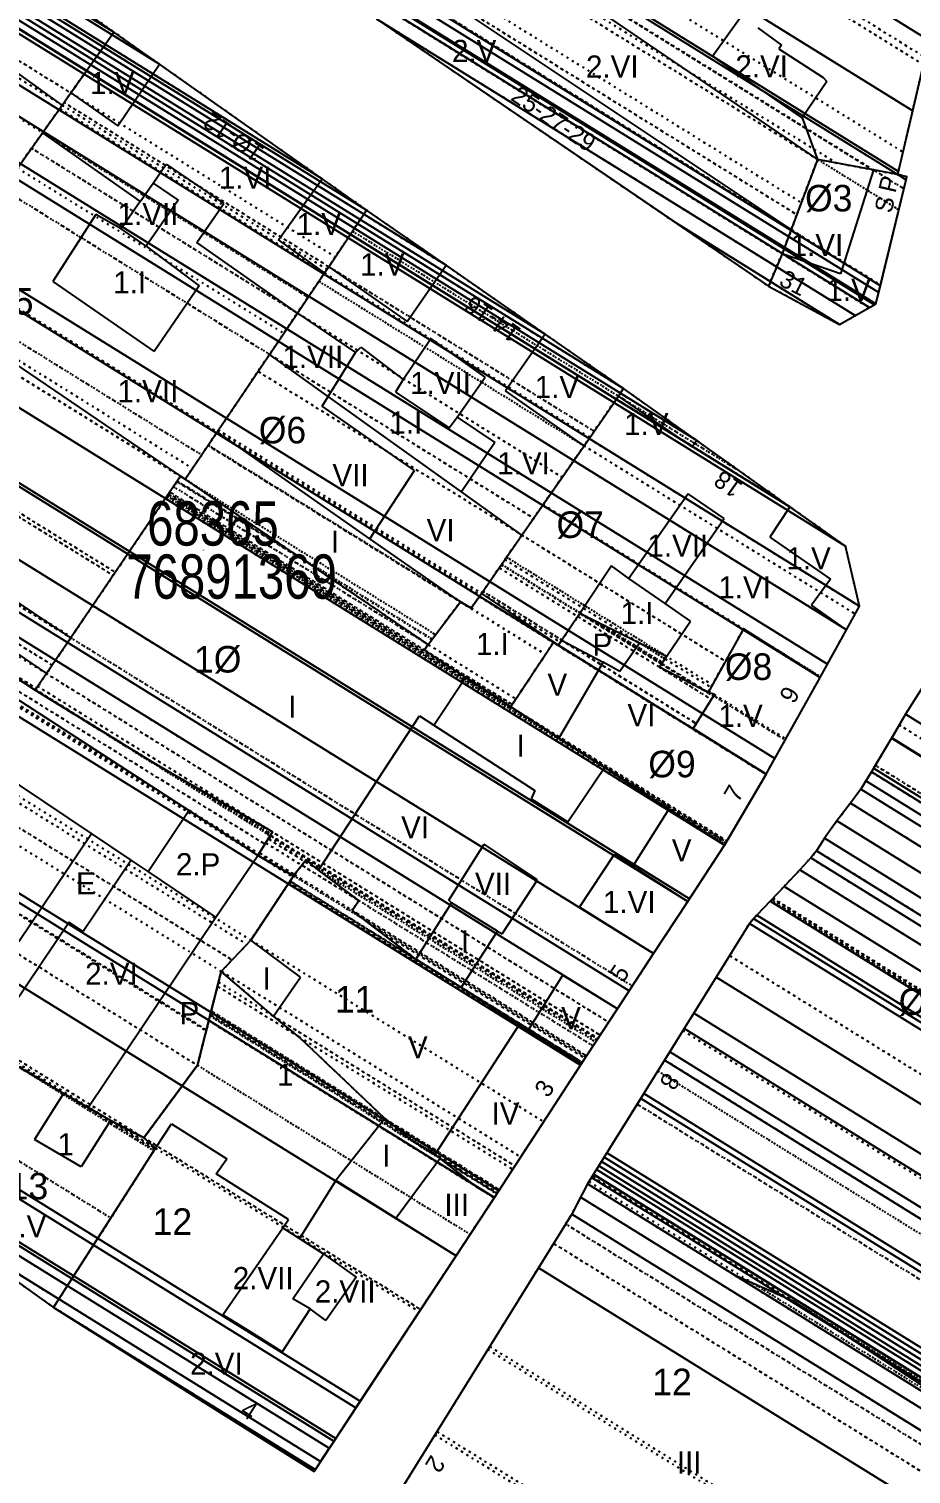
# Model space of a CAD drawing. Extents: x 676646 to 677304, y 613389 to 613969.
# Drawn here: x 676887.3 to 676937.1, y 613645.3 to 613726.9 of the extents above; entities that cross this region are included whole.
import ezdxf
from ezdxf.enums import TextEntityAlignment as Align

# ---------------------------------------------------------------- set-up
doc = ezdxf.new("R2010")
doc.units = 0
doc.header["$MEASUREMENT"] = 0
doc.linetypes.add('DOT', pattern=[0.25, 0, -0.25])
doc.linetypes.add('HIDDEN', pattern=[0.375, 0.25, -0.125])
doc.layers.get('0').update_dxf_attribs({"linetype": 'CONTINUOUS'})
for name, color, linetype in [('10', 7, 'CONTINUOUS'), ('11', 7, 'CONTINUOUS'), ('12', 7, 'CONTINUOUS'), ('13', 7, 'CONTINUOUS'), ('22', 7, 'CONTINUOUS'), ('25', 7, 'CONTINUOUS'), ('26', 7, 'CONTINUOUS'), ('27', 7, 'CONTINUOUS'), ('33', 7, 'CONTINUOUS'), ('62', 7, 'CONTINUOUS'), ('CONSTRUCTION_CLASS', 7, 'CONTINUOUS')]:
    doc.layers.add(name, color=color, linetype=linetype)
doc.styles.get("Standard").update_dxf_attribs({"font": 'txt', "height": 0.2})

msp = doc.modelspace()

# ---------------------------------------------------------------- linework, layer by layer
at = {"layer": '10', "color": 215, "linetype": 'CONTINUOUS'}
for p, q in [((676936.35, 613718.71), (676939.34, 613731.44)), ((676892.08, 613726.76), (676886.49, 613730.69)), ((676894.652, 613724.947), (676892.08, 613726.76)), ((676906.932, 613727.495), (676929.05, 613712.41)), ((676903.834, 613718.473), (676894.652, 613724.947)), ((676935.12, 613711.4), (676936.87, 613718.58)), ((676936.87, 613718.58), (676936.35, 613718.71)), ((676906.35, 613716.7), (676903.834, 613718.473)), ((676910.836, 613713.584), (676906.35, 613716.7)), ((676916.433, 613709.696), (676910.836, 613713.584)), ((676929.05, 613712.41), (676933.07, 613710.24)), ((676933.07, 613710.24), (676935.12, 613711.4)), ((676920.86, 613706.62), (676916.433, 613709.696)), ((676925.001, 613703.683), (676920.86, 613706.62)), ((676930.266, 613699.95), (676925.001, 613703.683)), ((676933.41, 613697.72), (676930.266, 613699.95)), ((676934.19, 613694.33), (676933.41, 613697.72)), ((676933.453, 613692.996), (676934.19, 613694.33)), ((676931.97, 613690.31), (676933.453, 613692.996)), ((676928.92, 613684.85), (676931.97, 613690.31)), ((676937.642, 613689.578), (676936.79, 613688.232)), ((676936.79, 613688.232), (676936.004, 613686.883)), ((676936.004, 613686.883), (676934.862, 613684.971)), ((676928.92, 613684.85), (676926.57, 613680.83)), ((676934.862, 613684.971), (676934.265, 613684.003)), ((676934.265, 613684.003), (676933.683, 613683.212)), ((676933.683, 613683.212), (676932.917, 613682.213)), ((676932.917, 613682.213), (676932.223, 613681.223)), ((676932.223, 613681.223), (676931.765, 613680.51)), ((676924.494, 613677.661), (676926.57, 613680.83)), ((676931.765, 613680.51), (676931.439, 613680.118)), ((676930.825, 613679.445), (676929.934, 613678.506)), ((676931.439, 613680.118), (676930.825, 613679.445)), ((676929.934, 613678.506), (676929.153, 613677.67)), ((676922.562, 613674.713), (676924.494, 613677.661)), ((676929.153, 613677.67), (676928.399, 613676.885)), ((676927.974, 613676.415), (676926.102, 613673.376)), ((676928.399, 613676.885), (676927.974, 613676.415)), ((676920.521, 613671.597), (676922.562, 613674.713)), ((676926.102, 613673.376), (676923.183, 613668.701)), ((676918.44, 613668.42), (676920.521, 613671.597)), ((676913.57, 613660.93), (676918.44, 613668.42)), ((676923.183, 613668.701), (676918.83, 613661.7)), ((676918.83, 613661.7), (676917.94, 613660)), ((676911.407, 613657.648), (676913.57, 613660.93)), ((676881.47, 613659.84), (676888.67, 613654.73)), ((676917.94, 613660), (676908.19, 613644.27)), ((676903.38, 613645.47), (676911.407, 613657.648)), ((676888.67, 613654.73), (676897.277, 613649.312)), ((676897.277, 613649.312), (676903.38, 613645.47))]:
    msp.add_line(p, q, dxfattribs=at)
at = {"layer": '11', "color": 215, "linetype": 'CONTINUOUS'}
for p, q in [((676889.643, 613723.321), (676892.08, 613726.76)), ((676888.049, 613721.076), (676889.154, 613722.631)), ((676889.154, 613722.631), (676889.643, 613723.321)), ((676886.626, 613719.074), (676888.049, 613721.076)), ((676931.827, 613719.566), (676930.335, 613715.601)), ((676934.983, 613718.969), (676931.827, 613719.566)), ((676936.35, 613718.71), (676934.983, 613718.969)), ((676904.211, 613713.508), (676906.35, 613716.7)), ((676930.335, 613715.601), (676929.82, 613714.233)), ((676929.82, 613714.233), (676929.05, 613712.41)), ((676902.439, 613710.889), (676903.975, 613713.154)), ((676903.975, 613713.154), (676904.211, 613713.508)), ((676900.866, 613708.554), (676902.439, 613710.889)), ((676897.915, 613704.173), (676900.866, 613708.554)), ((676920.571, 613706.202), (676920.86, 613706.62)), ((676918.633, 613703.393), (676920.571, 613706.202)), ((676896.098, 613701.501), (676897.915, 613704.173)), ((676915.124, 613698.348), (676918.633, 613703.393)), ((676895.846, 613701.673), (676889.642, 613692.546)), ((676896.098, 613701.501), (676895.846, 613701.673)), ((676902.209, 613697.338), (676896.098, 613701.501)), ((676912.837, 613695.058), (676915.124, 613698.348)), ((676903.075, 613696.755), (676902.209, 613697.338)), ((676909.828, 613692.166), (676903.075, 613696.755)), ((676912.255, 613694.222), (676912.837, 613695.058)), ((676909.828, 613692.166), (676911.646, 613694.571)), ((676911.646, 613694.571), (676912.255, 613694.222)), ((676918.393, 613693.922), (676917.374, 613692.418)), ((676921.763, 613692.252), (676918.393, 613693.922)), ((676889.642, 613692.546), (676888.269, 613690.525)), ((676927.644, 613693.045), (676925.644, 613689.467)), ((676931.97, 613690.31), (676927.644, 613693.045)), ((676887.633, 613689.59), (676883.744, 613692.142)), ((676909.604, 613691.868), (676909.828, 613692.166)), ((676911.946, 613690.314), (676909.604, 613691.868)), ((676916.918, 613692.299), (676914.489, 613688.648)), ((676917.166, 613692.112), (676916.918, 613692.299)), ((676917.369, 613692.411), (676917.166, 613692.112)), ((676917.374, 613692.418), (676917.369, 613692.411)), ((676923.291, 613691.495), (676921.763, 613692.252)), ((676922.901, 613690.881), (676923.291, 613691.495)), ((676925.644, 613689.467), (676922.901, 613690.881)), ((676888.269, 613690.525), (676887.633, 613689.59)), ((676914.489, 613688.648), (676911.946, 613690.314)), ((676894.35, 613685.469), (676887.633, 613689.59)), ((676924.797, 613687.417), (676925.997, 613689.336)), ((676925.997, 613689.336), (676925.644, 613689.467)), ((676917.217, 613686.883), (676914.489, 613688.648)), ((676919.786, 613685.22), (676917.217, 613686.883)), ((676928.92, 613684.85), (676924.797, 613687.417)), ((676901.031, 613681.582), (676894.35, 613685.469)), ((676923.422, 613682.867), (676919.786, 613685.22)), ((676926.57, 613680.83), (676923.422, 613682.867)), ((676900.208, 613680.26), (676901.031, 613681.582)), ((676902.23, 613679.109), (676900.208, 613680.26)), ((676902.935, 613680.002), (676902.23, 613679.109)), ((676903.631, 613679.433), (676902.935, 613680.002)), ((676905.909, 613677.708), (676903.631, 613679.433)), ((676902.23, 613679.109), (676899.811, 613675.469)), ((676905.533, 613677.153), (676905.909, 613677.708)), ((676909.133, 613674.4), (676905.533, 613677.153)), ((676899.811, 613675.469), (676898.145, 613673.71)), ((676896.796, 613668.404), (676898.145, 613673.71)), ((676901.088, 613671.177), (676898.145, 613673.71)), ((676911.688, 613672.805), (676909.133, 613674.4)), ((676914.952, 613670.673), (676911.688, 613672.805)), ((676902.547, 613670), (676901.088, 613671.177)), ((676915.466, 613670.357), (676914.952, 613670.673)), ((676907.373, 613665.397), (676902.547, 613670)), ((676917.325, 613669.156), (676915.466, 613670.357)), ((676918.44, 613668.42), (676917.325, 613669.156)), ((676889.237, 613666.808), (676886.682, 613668.321)), ((676893.774, 613664.301), (676896.796, 613668.404)), ((676890.617, 613666.011), (676889.237, 613666.808)), ((676891.88, 613665.281), (676890.617, 613666.011)), ((676893.774, 613664.301), (676891.88, 613665.281)), ((676907.373, 613665.397), (676908.908, 613664.151)), ((676894.429, 613663.726), (676893.774, 613664.301)), ((676908.908, 613664.151), (676910.228, 613663.391)), ((676888.67, 613654.73), (676894.429, 613663.726)), ((676910.228, 613663.391), (676910.49, 613663.144)), ((676910.49, 613663.144), (676912.52, 613661.563)), ((676912.52, 613661.563), (676913.57, 613660.93)), ((676927.171, 613656.534), (676918.834, 613661.706)), ((676930.476, 613655.07), (676927.171, 613656.534)), ((676932.804, 613653.564), (676930.476, 613655.07)), ((676942.079, 613647.47), (676932.804, 613653.564))]:
    msp.add_line(p, q, dxfattribs=at)
at = {"layer": '12', "color": 15, "linetype": 'CONTINUOUS'}
for p, q in [((676930.335, 613715.601), (676908.142, 613730.403)), ((676918.07, 613728.931), (676931.827, 613719.566)), ((676925.884, 613725.402), (676927.516, 613727.662)), ((676928.446, 613726.991), (676929.79, 613726.022)), ((676889.154, 613722.631), (676884.493, 613725.986)), ((676929.79, 613726.022), (676929.644, 613725.807)), ((676930.953, 613721.92), (676925.884, 613725.402)), ((676929.644, 613725.807), (676932.147, 613724.184)), ((676892.299, 613721.466), (676894.652, 613724.947)), ((676932.352, 613723.972), (676930.953, 613721.92)), ((676932.147, 613724.184), (676932.352, 613723.972)), ((676889.643, 613723.321), (676892.299, 613721.466)), ((676930.953, 613721.92), (676931.827, 613719.566)), ((676888.049, 613721.076), (676893.556, 613717.192)), ((676894.303, 613718.232), (676895.035, 613719.3)), ((676895.035, 613719.3), (676898.287, 613717.07)), ((676934.983, 613718.969), (676933.115, 613713.111)), ((676893.556, 613717.192), (676894.303, 613718.232)), ((676894.303, 613718.232), (676895.709, 613717.263)), ((676901.373, 613715.026), (676903.834, 613718.473)), ((676893.556, 613717.192), (676892.496, 613715.649)), ((676895.709, 613717.263), (676893.893, 613714.672)), ((676896.759, 613714.882), (676898.287, 613717.07)), ((676891.056, 613716.451), (676888.628, 613712.679)), ((676892.496, 613715.649), (676891.056, 613716.451)), ((676893.893, 613714.672), (676892.496, 613715.649)), ((676893.893, 613714.672), (676896.9, 613712.419)), ((676902.439, 613710.889), (676896.759, 613714.882)), ((676903.975, 613713.154), (676901.373, 613715.026)), ((676933.115, 613713.111), (676929.82, 613714.233)), ((676904.211, 613713.508), (676908.635, 613710.407)), ((676908.635, 613710.407), (676910.836, 613713.584)), ((676888.628, 613712.679), (676894.35, 613708.712)), ((676896.9, 613712.419), (676894.35, 613708.712)), ((676881.322, 613711.538), (676895.846, 613701.673)), ((676902.439, 613710.889), (676905.732, 613708.652)), ((676916.433, 613709.696), (676914.192, 613706.49)), ((676905.732, 613708.652), (676906.028, 613708.966)), ((676906.028, 613708.966), (676908.422, 613707.134)), ((676908.422, 613707.134), (676909.971, 613709.444)), ((676913.048, 613707.267), (676909.971, 613709.444)), ((676904.177, 613706.184), (676900.866, 613708.554)), ((676904.177, 613706.184), (676905.732, 613708.652)), ((676908.422, 613707.134), (676907.983, 613706.424)), ((676911.458, 613705.016), (676913.048, 613707.267)), ((676907.983, 613706.424), (676911.022, 613704.399)), ((676918.633, 613703.393), (676914.192, 613706.49)), ((676903.832, 613705.636), (676904.177, 613706.184)), ((676909.052, 613701.996), (676903.832, 613705.636)), ((676911.718, 613700.786), (676904.177, 613706.184)), ((676924.745, 613703.329), (676920.571, 613706.202)), ((676911.022, 613704.399), (676911.458, 613705.016)), ((676911.458, 613705.016), (676913.59, 613703.57)), ((676906.535, 613698.145), (676897.915, 613704.173)), ((676913.59, 613703.57), (676911.718, 613700.786)), ((676925.001, 613703.683), (676924.745, 613703.329)), ((676906.535, 613698.145), (676909.052, 613701.996)), ((676915.124, 613698.348), (676911.718, 613700.786)), ((676924.509, 613700.677), (676921.169, 613695.892)), ((676926.553, 613699.293), (676924.509, 613700.677)), ((676930.266, 613699.95), (676929.135, 613698.228)), ((676923.222, 613694.477), (676926.553, 613699.293)), ((676911.646, 613694.571), (676906.535, 613698.145)), ((676929.135, 613698.228), (676932.559, 613695.852)), ((676920.192, 613696.619), (676918.393, 613693.922)), ((676921.169, 613695.892), (676920.192, 613696.619)), ((676889.642, 613692.546), (676884.419, 613696.034)), ((676923.222, 613694.477), (676921.169, 613695.892)), ((676932.559, 613695.852), (676931.479, 613694.382)), ((676912.837, 613695.058), (676916.918, 613692.299)), ((676896.315, 613682.787), (676877.802, 613694.804)), ((676883.105, 613694.062), (676888.269, 613690.525)), ((676924.643, 613693.479), (676923.222, 613694.477)), ((676933.453, 613692.996), (676931.479, 613694.382)), ((676923.291, 613691.495), (676924.643, 613693.479)), ((676917.369, 613692.411), (676919.707, 613691.163)), ((676921.763, 613692.252), (676920.659, 613690.644)), ((676890.807, 613681.496), (676876.535, 613691.073)), ((676919.707, 613691.163), (676917.217, 613686.883)), ((676920.659, 613690.644), (676919.707, 613691.163)), ((676910.141, 613687.621), (676911.946, 613690.314)), ((676903.631, 613679.433), (676909.34, 613688.14)), ((676909.34, 613688.14), (676910.141, 613687.621)), ((676910.141, 613687.621), (676915.854, 613683.92)), ((676917.723, 613682.146), (676919.786, 613685.22)), ((676915.854, 613683.92), (676915.645, 613683.457)), ((676915.645, 613683.457), (676917.723, 613682.146)), ((676894.008, 613679.348), (676896.315, 613682.787)), ((676900.208, 613680.26), (676896.315, 613682.787)), ((676923.422, 613682.867), (676921.397, 613679.658)), ((676886.715, 613675.401), (676890.807, 613681.496)), ((676893.049, 613679.992), (676890.807, 613681.496)), ((676897.842, 613676.775), (676900.208, 613680.26)), ((676910.987, 613677.725), (676912.986, 613680.893)), ((676916.009, 613678.869), (676912.986, 613680.893)), ((676918.379, 613677.332), (676920.358, 613680.328)), ((676920.358, 613680.328), (676921.397, 613679.658)), ((676893.049, 613679.992), (676890.339, 613675.955)), ((676894.008, 613679.348), (676893.049, 613679.992)), ((676921.397, 613679.658), (676924.494, 613677.661)), ((676897.842, 613676.775), (676894.008, 613679.348)), ((676914.009, 613675.822), (676916.009, 613678.869)), ((676911.149, 613677.583), (676909.133, 613674.4)), ((676911.149, 613677.583), (676910.987, 613677.725)), ((676913.753, 613675.974), (676911.149, 613677.583)), ((676922.562, 613674.713), (676918.379, 613677.332)), ((676889.551, 613676.484), (676886.392, 613671.778)), ((676890.339, 613675.955), (676889.551, 613676.484)), ((676890.617, 613666.011), (676897.842, 613676.775)), ((676902.619, 613673.373), (676899.811, 613675.469)), ((676911.688, 613672.805), (676913.753, 613675.974)), ((676913.753, 613675.974), (676914.009, 613675.822)), ((676901.088, 613671.177), (676902.619, 613673.373)), ((676915.466, 613670.357), (676917.443, 613673.485)), ((676917.443, 613673.485), (676920.521, 613671.597)), ((676914.952, 613670.673), (676910.228, 613663.391)), ((676889.237, 613666.808), (676887.593, 613664.208)), ((676891.88, 613665.281), (676890.229, 613662.678)), ((676894.429, 613663.726), (676895.321, 613665.097)), ((676895.321, 613665.097), (676898.456, 613663.121)), ((676907.373, 613665.397), (676904.613, 613661.889)), ((676890.229, 613662.678), (676887.593, 613664.208)), ((676897.86, 613662.266), (676898.456, 613663.121)), ((676907.995, 613659.765), (676910.49, 613663.144)), ((676901.947, 613659.689), (676897.86, 613662.266)), ((676904.613, 613661.889), (676902.566, 613658.625)), ((676907.995, 613659.765), (676904.613, 613661.889)), ((676898.226, 613654.313), (676901.628, 613659.228)), ((676901.628, 613659.228), (676901.947, 613659.689)), ((676901.628, 613659.228), (676902.566, 613658.625)), ((676911.407, 613657.648), (676907.995, 613659.765)), ((676902.566, 613658.625), (676903.921, 613657.753)), ((676902.191, 613655.209), (676903.921, 613657.753)), ((676903.921, 613657.753), (676905.763, 613656.438)), ((676905.763, 613656.438), (676904.05, 613653.981)), ((676903.171, 613654.652), (676902.191, 613655.209)), ((676899.842, 613653.305), (676898.226, 613654.313)), ((676903.171, 613654.652), (676901.579, 613652.222)), ((676904.05, 613653.981), (676903.171, 613654.652)), ((676901.579, 613652.222), (676899.842, 613653.305))]:
    msp.add_line(p, q, dxfattribs=at)
at = {"layer": '33', "color": 215, "linetype": 'CONTINUOUS'}
for p, q in [((676887.633, 613689.59), (676883.744, 613692.142)), ((676894.35, 613685.469), (676887.633, 613689.59)), ((676901.031, 613681.582), (676894.35, 613685.469)), ((676900.208, 613680.26), (676901.031, 613681.582)), ((676902.23, 613679.109), (676899.811, 613675.469)), ((676899.811, 613675.469), (676898.145, 613673.71)), ((676896.796, 613668.404), (676898.145, 613673.71)), ((676889.237, 613666.808), (676886.682, 613668.321)), ((676893.774, 613664.301), (676896.796, 613668.404)), ((676891.88, 613665.281), (676889.237, 613666.808)), ((676893.774, 613664.301), (676891.88, 613665.281))]:
    msp.add_line(p, q, dxfattribs=at)
at = {"layer": 'CONSTRUCTION_CLASS', "color": 215, "linetype": 'CONTINUOUS'}
for p, q in [((676883.744, 613692.142), (676887.633, 613689.59)), ((676887.633, 613689.59), (676894.35, 613685.469)), ((676894.35, 613685.469), (676901.031, 613681.582)), ((676901.031, 613681.582), (676900.208, 613680.26)), ((676900.208, 613680.26), (676902.23, 613679.109)), ((676902.23, 613679.109), (676899.811, 613675.469)), ((676899.811, 613675.469), (676898.145, 613673.71)), ((676898.145, 613673.71), (676896.796, 613668.404)), ((676889.237, 613666.808), (676886.682, 613668.321)), ((676896.796, 613668.404), (676893.774, 613664.301)), ((676891.88, 613665.281), (676889.237, 613666.808)), ((676893.774, 613664.301), (676891.88, 613665.281))]:
    msp.add_line(p, q, dxfattribs=at)

# ---------------------------------------------------------------- texts
at = {"layer": '13', "color": 15, "linetype": 'CONTINUOUS'}
for s, p in [('2.V', (676912.428, 613725.702)), ('2.VI', (676920.229, 613724.82)), ('2.VI', (676928.667, 613724.834)), ('1.V', (676891.983, 613723.877)), ('1.VI', (676899.491, 613718.533)), ('1.VII', (676894.005, 613716.483)), ('1.V', (676903.653, 613715.913)), ('1.VI', (676931.791, 613714.732)), ('1.V', (676907.239, 613713.63)), ('1.I', (676892.968, 613712.618)), ('1.V', (676933.581, 613712.199)), ('1.VII', (676903.317, 613708.413)), ('1.VII', (676910.525, 613706.937)), ('1.V', (676917.103, 613706.714)), ('1.VII', (676893.997, 613706.473)), ('1.I', (676908.567, 613704.705)), ('1.V', (676922.153, 613704.62)), ('VII', (676905.445, 613701.736)), ('1.VI', (676915.216, 613702.406)), ('VI', (676910.532, 613698.63)), ('I', (676904.569, 613697.978)), ('1.VII', (676923.929, 613697.755)), ('1.V', (676931.318, 613697.035)), ('1.VI', (676927.706, 613695.399)), ('1.I', (676921.628, 613693.945)), ('1.I', (676913.459, 613692.195)), ('P', (676919.67, 613692.161)), ('V', (676917.124, 613689.895)), ('I', (676902.149, 613688.66)), ('VI', (676921.877, 613688.179)), ('1.V', (676927.475, 613688.141)), ('I', (676915.058, 613686.452)), ('VI', (676909.09, 613681.846)), ('V', (676924.149, 613680.543)), ('VII', (676913.494, 613678.654)), ('1.VI', (676921.188, 613677.624)), ('I', (676911.914, 613675.393)), ('I', (676900.706, 613673.306)), ('V', (676917.896, 613671.068)), ('V', (676909.246, 613669.42)), ('1', (676901.761, 613667.879)), ('IV', (676914.201, 613665.679)), ('1', (676889.353, 613663.944)), ('I', (676907.46, 613663.296)), ('III', (676911.444, 613660.522)), ('1.V', (676887.004, 613659.312)), ('2.VII', (676900.509, 613656.394)), ('2.VII', (676905.143, 613655.639)), ('2.VI', (676897.864, 613651.56)), ('III', (676924.574, 613645.968))]:
    msp.add_text(s, height=1.25, dxfattribs=at).set_placement(p, align=Align.MIDDLE)
at = {"layer": '13', "color": 15, "linetype": 'HIDDEN'}
for s, p in [('2.P', (676895.58, 613679.134)), ('E', (676889.936, 613678.053)), ('2.VI', (676890.452, 613672.95)), ('P', (676895.786, 613670.723))]:
    msp.add_text(s, height=1.25, dxfattribs=at).set_placement(p)
at = {"layer": '22', "color": 7, "linetype": 'CONTINUOUS'}
for s, rotation, p in [('25-27-29', 325.70509, (676916.926, 613721.862)), ('1%%c-12', 144.8171, (676898.829, 613720.824)), ('P', 76.98164, (676935.839, 613718.173)), ('S', 76.98164, (676935.614, 613717.026)), ('31', 333.40852, (676930.465, 613712.595)), ('14-16', 145.21255, (676913.458, 613710.531)), ('18', 144.65713, (676926.762, 613701.219)), ('9', 60.81192, (676930.239, 613689.336)), ('7', 59.69042, (676927.092, 613683.765)), ('5', 56.77052, (676920.634, 613673.605)), ('8', 238.29218, (676923.478, 613667.482)), ('3', 56.96807, (676916.393, 613667.103)), ('4', 327.80943, (676899.719, 613648.927)), ('2', 238.35334, (676910.238, 613645.872))]:
    msp.add_text(s, height=1, rotation=rotation, dxfattribs=at).set_placement(p, align=Align.MIDDLE)
at = {"layer": '25', "color": 215, "linetype": 'CONTINUOUS', "width": 0.8}
msp.add_text('68365', height=2.5, dxfattribs=at).set_placement((676897.669, 613699.006), align=Align.MIDDLE)
at = {"layer": '26', "color": 215, "linetype": 'CONTINUOUS'}
msp.add_text('O', height=0.1, dxfattribs=at).set_placement((676897.146, 613697.506), align=Align.MIDDLE)
at = {"layer": '26', "color": 215, "linetype": 'CONTINUOUS', "width": 0.8}
msp.add_text('76891369', height=2.5, dxfattribs=at).set_placement((676898.724, 613696.006), align=Align.MIDDLE)
at = {"layer": '27', "color": 215, "linetype": 'CONTINUOUS'}
for s, p in [('%%c3', (676932.455, 613717.379)), ('%%c5', (676886.195, 613711.553)), ('%%c6', (676901.598, 613704.276)), ('%%c7', (676918.417, 613698.939)), ('1%%c', (676897.942, 613691.338)), ('%%c8', (676927.927, 613690.919)), ('%%c9', (676923.601, 613685.419)), ('11', (676905.674, 613672.132)), ('%%c1', (676937.746, 613672.004)), ('13', (676887.251, 613661.577)), ('12', (676895.38, 613659.586)), ('12', (676923.602, 613650.533))]:
    msp.add_text(s, height=1.5, dxfattribs=at).set_placement(p, align=Align.MIDDLE)

# ---------------------------------------------------------------- meshes
at = {"color": 7, "linetype": 'DOT'}
mesh = msp.add_polyface(dxfattribs=at)
corners = [(676929.05, 613712.41), (676906.932, 613727.495), (676929.509, 613713.497), (676906.932, 613727.495), (676929.82, 613714.233), (676907.194, 613728.261), (676929.827, 613714.251), (676907.2, 613728.28), (676930.335, 613715.601), (676907.779, 613729.586), (676930.653, 613716.446), (676908.142, 613730.403), (676930.907, 613717.122), (676908.432, 613731.057), (676931.827, 613719.566), (676909.48, 613733.421), (676932.872, 613719.368), (676909.637, 613733.774), (676934.913, 613718.982), (676909.943, 613734.464), (676934.983, 613718.969), (676909.953, 613734.488), (676936.35, 613718.71), (676910.146, 613734.957), (676936.65, 613719.986), (676910.625, 613736.121), (676937.807, 613724.914), (676912.752, 613740.448), (676937.903, 613725.324), (676912.981, 613740.776), (676938.398, 613727.429), (676914.126, 613742.478), (676938.721, 613728.806), (676914.875, 613743.591), (676939.34, 613731.44), (676916.367, 613745.683), (676938.431, 613732.227), (676916.478, 613745.838), (676919.59, 613748.54), (676918.768, 613749.05), (676919.95, 613748.98), (676919.096, 613749.51), (676919.66, 613749.26), (676919.145, 613749.579), (676919.181, 613749.629)]
mesh.append_faces([[corners[k] for k in face] for face in [(0, 0, 2, 1), (3, 2, 4, 5), (5, 4, 6, 7), (7, 6, 8, 9), (9, 8, 10, 11), (11, 10, 12, 13), (13, 12, 14, 15), (15, 14, 16, 17), (17, 16, 18, 19), (19, 18, 20, 21), (21, 20, 22, 23), (23, 22, 24, 25), (25, 24, 26, 27), (27, 26, 28, 29), (29, 28, 30, 31), (31, 30, 32, 33), (33, 32, 34, 35), (35, 34, 36, 37), (37, 36, 38, 39), (39, 38, 40, 41), (41, 40, 42, 43), (43, 42, 44, 44)]], dxfattribs={"vtx0": -1, "vtx2": -1, "color": 7})
mesh = msp.add_polyface(dxfattribs=at)
corners = [(676929.05, 613712.41), (676929.05, 613712.41), (676933.07, 613710.24), (676929.158, 613712.666), (676934.738, 613711.184), (676929.82, 613714.233), (676935.12, 613711.4), (676929.958, 613714.6), (676935.381, 613712.472), (676930.335, 613715.601), (676936.417, 613716.72), (676931.827, 613719.566), (676936.705, 613717.902), (676934.983, 613718.969), (676936.829, 613718.413), (676936.35, 613718.71), (676936.87, 613718.58)]
mesh.append_faces([[corners[k] for k in face] for face in [(0, 1, 2, 3), (3, 2, 4, 5), (5, 4, 6, 7), (7, 6, 8, 9), (9, 8, 10, 11), (11, 10, 12, 13), (13, 12, 14, 15), (15, 14, 16, 16)]], dxfattribs={"vtx0": -1, "vtx2": -1, "color": 7})
mesh = msp.add_polyface(dxfattribs=at)
corners = [(676881.47, 613659.84), (676856.38, 613676.45), (676881.954, 613660.594), (676856.38, 613676.45), (676884.411, 613664.425), (676859.127, 613680.101), (676886.073, 613667.276), (676861.118, 613682.748), (676886.682, 613668.321), (676861.832, 613683.728), (676889.237, 613666.808), (676861.868, 613683.777), (676891.88, 613665.281), (676861.924, 613683.854), (676893.774, 613664.301), (676862.021, 613683.988), (676896.796, 613668.404), (676865.021, 613688.105), (676897.291, 613670.352), (676866.152, 613689.658), (676897.304, 613670.402), (676870.154, 613687.235), (676898.145, 613673.71), (676871.879, 613689.995), (676898.756, 613674.355), (676872.34, 613690.733), (676899.588, 613675.234), (676873.066, 613691.678), (676899.811, 613675.469), (676873.254, 613691.934), (676902.182, 613679.036), (676900.208, 613680.26), (676875.797, 613695.395), (676902.23, 613679.109), (676900.254, 613680.334), (676875.849, 613695.465), (676900.268, 613680.357), (676875.865, 613695.487), (676900.605, 613680.898), (676878.67, 613694.498), (676900.897, 613681.366), (676887.633, 613689.59), (676882.84, 613692.562), (676900.916, 613681.398), (676894.35, 613685.469), (676886.429, 613690.38), (676883.12, 613692.432), (676900.96, 613681.468), (676896.895, 613683.989), (676883.744, 613692.142), (676901.031, 613681.582)]
mesh.append_faces([[corners[k] for k in face] for face in [(0, 0, 2, 1), (3, 2, 4, 5), (5, 4, 6, 7), (7, 6, 8, 9), (9, 8, 10, 11), (11, 10, 12, 13), (13, 12, 14, 15), (15, 14, 16, 17), (17, 16, 18, 19), (19, 18, 20, 21), (21, 20, 22, 23), (23, 22, 24, 25), (25, 24, 26, 27), (27, 26, 28, 29), (29, 28, 30, 32), (32, 31, 34, 35), (31, 30, 33, 33), (35, 34, 36, 37), (37, 36, 38, 39), (39, 38, 40, 42), (42, 41, 45, 46), (41, 40, 43, 44), (46, 45, 49, 49), (44, 43, 47, 48), (48, 47, 50, 50)]], dxfattribs={"vtx0": -1, "vtx2": -1, "color": 7})
mesh = msp.add_polyface(dxfattribs=at)
corners = [(676903.38, 613645.47), (676897.277, 613649.312), (676903.407, 613645.511), (676888.67, 613654.73), (676903.445, 613645.569), (676888.67, 613654.73), (676909.325, 613654.49), (676894.429, 613663.726), (676909.405, 613654.61), (676893.774, 613664.301), (676911.407, 613657.648), (676895.938, 613667.239), (676912.201, 613658.853), (676896.796, 613668.404), (676913.562, 613660.917), (676912.52, 613661.563), (676897.435, 613670.916), (676913.57, 613660.93), (676912.407, 613661.651), (676897.439, 613670.932), (676910.49, 613663.144), (676897.505, 613671.194), (676910.409, 613663.22), (676908.908, 613664.151), (676897.511, 613671.217), (676910.228, 613663.391), (676908.603, 613664.398), (676897.524, 613671.268), (676907.373, 613665.397), (676897.576, 613671.471), (676902.547, 613670), (676897.93, 613672.863), (676901.088, 613671.177), (676897.989, 613673.098), (676898.145, 613673.71)]
mesh.append_faces([[corners[k] for k in face] for face in [(0, 0, 2, 1), (1, 2, 4, 3), (5, 4, 6, 7), (7, 6, 8, 9), (9, 8, 10, 11), (11, 10, 12, 13), (13, 12, 14, 16), (16, 15, 18, 19), (15, 14, 17, 17), (19, 18, 20, 21), (21, 20, 22, 24), (24, 23, 26, 27), (23, 22, 25, 25), (27, 26, 28, 29), (29, 28, 30, 31), (31, 30, 32, 33), (33, 32, 34, 34)]], dxfattribs={"vtx0": -1, "vtx2": -1, "color": 7})
mesh = msp.add_polyface(dxfattribs=at)
corners = [(676888.67, 613654.73), (676881.47, 613659.84), (676888.966, 613655.192), (676881.47, 613659.84), (676891.903, 613659.78), (676884.411, 613664.425), (676894.334, 613663.577), (676886.682, 613668.321), (676894.366, 613663.628), (676889.237, 613666.808), (676894.417, 613663.708), (676891.88, 613665.281), (676894.429, 613663.726), (676892.128, 613665.153), (676893.774, 613664.301)]
mesh.append_faces([[corners[k] for k in face] for face in [(0, 0, 2, 1), (3, 2, 4, 5), (5, 4, 6, 7), (7, 6, 8, 9), (9, 8, 10, 11), (11, 10, 12, 13), (13, 12, 14, 14)]], dxfattribs={"vtx0": -1, "vtx2": -1, "color": 7})
at = {"layer": '62', "color": 7, "linetype": 'CONTINUOUS'}
mesh = msp.add_polyface(dxfattribs=at)
corners = [(676929.05, 613712.41), (676923.851, 613715.956), (676933.07, 613710.24), (676906.932, 613727.495), (676933.955, 613710.741), (676907.2, 613728.28), (676934.757, 613711.195), (676902.951, 613731.26), (676935.048, 613711.359), (676901.907, 613731.992), (676935.12, 613711.4), (676892.744, 613738.419), (676935.278, 613712.048), (676887.34, 613742.21), (676935.371, 613712.43), (676887.34, 613742.21), (676936.829, 613718.413), (676936.35, 613718.71), (676891.899, 613746.27), (676936.87, 613718.58), (676936.389, 613718.878), (676892.026, 613746.383), (676937.197, 613722.317), (676894.634, 613748.706), (676938.126, 613726.273), (676897.634, 613751.378), (676938.788, 613729.089), (676899.77, 613753.28), (676939.34, 613731.44), (676901.557, 613754.866), (676919.59, 613748.54), (676904.778, 613757.723), (676919.95, 613748.98), (676905.218, 613758.114), (676919.66, 613749.26), (676905.285, 613758.173), (676919.181, 613749.629), (676905.332, 613758.215), (676906.6, 613759.34)]
mesh.append_faces([[corners[k] for k in face] for face in [(0, 0, 2, 1), (1, 2, 4, 3), (3, 4, 6, 5), (5, 6, 8, 7), (7, 8, 10, 9), (9, 10, 12, 11), (11, 12, 14, 13), (15, 14, 16, 18), (18, 17, 20, 21), (17, 16, 19, 19), (21, 20, 22, 23), (23, 22, 24, 25), (25, 24, 26, 27), (27, 26, 28, 29), (29, 28, 30, 31), (31, 30, 32, 33), (33, 32, 34, 35), (35, 34, 36, 37), (37, 36, 38, 38)]], dxfattribs={"vtx0": -1, "vtx2": -1, "color": 7})
mesh = msp.add_polyface(dxfattribs=at)
corners = [(676903.38, 613645.47), (676897.277, 613649.312), (676903.407, 613645.511), (676888.67, 613654.73), (676903.445, 613645.569), (676881.47, 613659.84), (676903.748, 613646.028), (676856.38, 613676.45), (676904.241, 613646.776), (676844.58, 613684.33), (676904.505, 613647.176), (676844.33, 613684.7), (676904.605, 613647.329), (676844.28, 613687.18), (676905.751, 613649.067), (676844.28, 613687.18), (676905.995, 613649.437), (676844.54, 613687.54), (676911.407, 613657.648), (676851.201, 613694.976), (676913.57, 613660.93), (676853.864, 613697.948), (676913.816, 613661.309), (676854.17, 613698.29), (676918.44, 613668.42), (676859.91, 613704.709), (676920.521, 613671.597), (676862.48, 613707.583), (676921.185, 613672.611), (676863.3, 613708.5), (676922.562, 613674.713), (676864.992, 613710.407), (676924.494, 613677.661), (676867.366, 613713.081), (676924.587, 613677.803), (676867.48, 613713.21), (676926.57, 613680.83), (676869.896, 613715.968), (676928.92, 613684.85), (676873.004, 613719.518), (676929.414, 613685.735), (676873.68, 613720.29), (676931.97, 613690.31), (676877.18, 613724.28), (676932.385, 613691.061), (676877.753, 613724.933), (676933.453, 613692.996), (676879.229, 613726.615), (676934.19, 613694.33), (676880.247, 613727.775), (676933.41, 613697.72), (676881.899, 613729.657), (676930.425, 613699.837), (676882.05, 613729.83), (676930.266, 613699.95), (676882.067, 613729.833), (676925.001, 613703.683), (676882.643, 613729.945), (676920.86, 613706.62), (676883.098, 613730.033), (676916.433, 613709.696), (676883.505, 613730.112), (676910.836, 613713.584), (676884.018, 613730.211), (676906.35, 613716.7), (676884.429, 613730.291), (676903.834, 613718.473), (676884.691, 613730.342), (676894.652, 613724.947), (676885.651, 613730.528), (676892.08, 613726.76), (676885.92, 613730.58), (676886.49, 613730.69)]
mesh.append_faces([[corners[k] for k in face] for face in [(0, 0, 2, 1), (1, 2, 4, 3), (3, 4, 6, 5), (5, 6, 8, 7), (7, 8, 10, 9), (9, 10, 12, 11), (11, 12, 14, 13), (15, 14, 16, 17), (17, 16, 18, 19), (19, 18, 20, 21), (21, 20, 22, 23), (23, 22, 24, 25), (25, 24, 26, 27), (27, 26, 28, 29), (29, 28, 30, 31), (31, 30, 32, 33), (33, 32, 34, 35), (35, 34, 36, 37), (37, 36, 38, 39), (39, 38, 40, 41), (41, 40, 42, 43), (43, 42, 44, 45), (45, 44, 46, 47), (47, 46, 48, 49), (49, 48, 50, 51), (51, 50, 52, 53), (53, 52, 54, 55), (55, 54, 56, 57), (57, 56, 58, 59), (59, 58, 60, 61), (61, 60, 62, 63), (63, 62, 64, 65), (65, 64, 66, 67), (67, 66, 68, 69), (69, 68, 70, 71), (71, 70, 72, 72)]], dxfattribs={"vtx0": -1, "vtx2": -1, "color": 7})
mesh = msp.add_polyface(dxfattribs=at)
corners = [(676904.92, 613618.05), (676898.61, 613621.99), (676905.099, 613617.967), (676898.61, 613621.99), (676912.51, 613614.52), (676898.959, 613622.922), (676916.44, 613614.99), (676899.843, 613625.28), (676918.642, 613616.511), (676900.721, 613627.622), (676921.903, 613618.762), (676902.02, 613631.09), (676929.91, 613624.29), (676905.827, 613639.222), (676934.892, 613627.714), (676908.19, 613644.27), (676948.33, 613636.95), (676916.056, 613656.96), (676951.545, 613639.165), (676917.94, 613660), (676952.51, 613639.83), (676918.439, 613660.954), (676967.142, 613631.747), (676918.83, 613661.7), (676974.659, 613627.593), (676978.1, 613625.46), (676919.058, 613662.066), (676978.05, 613625.72), (676981.11, 613623.823), (676919.161, 613662.232), (676981.549, 613623.584), (676919.176, 613662.256), (676986.435, 613620.927), (676919.343, 613662.525), (676989.96, 613619.01), (676919.463, 613662.718), (676994.051, 613616.826), (676919.621, 613662.973), (676998.083, 613614.672), (676919.777, 613663.222), (677002.02, 613612.57), (676919.929, 613663.467), (677006.86, 613613.82), (676921.836, 613666.535), (677007.031, 613614.099), (676922.009, 613666.813), (677008.193, 613615.994), (676923.183, 613668.701), (677008.48, 613616.463), (676923.474, 613669.167), (677009.292, 613617.789), (676924.298, 613670.486), (677009.82, 613618.65), (676924.832, 613671.343), (677011.073, 613620.694), (676926.102, 613673.376), (677012.938, 613623.737), (676927.974, 613676.415), (677013.122, 613624.038), (676928.215, 613676.681), (677013.263, 613624.269), (676928.399, 613676.885), (677013.82, 613625.176), (676929.153, 613677.67), (677014.406, 613626.133), (676929.934, 613678.506), (677015.068, 613627.214), (676930.825, 613679.445), (677015.536, 613627.977), (676931.439, 613680.118), (677015.8, 613628.408), (676931.765, 613680.51), (677016.243, 613629.13), (676932.223, 613681.223), (677016.874, 613630.159), (676932.917, 613682.213), (677017.528, 613631.227), (676933.683, 613683.212), (677018.04, 613632.062), (676934.265, 613684.003), (677018.328, 613632.532), (676934.554, 613684.472), (677018.634, 613633.032), (676934.862, 613684.971), (677018.762, 613633.241), (676934.988, 613685.182), (677019.798, 613634.93), (676936.004, 613686.883), (677019.81, 613634.95), (676936.016, 613686.903), (677020.613, 613636.261), (676936.79, 613688.232), (677021.44, 613637.61), (676937.636, 613689.569), (677021.437, 613637.625), (676937.642, 613689.578), (677021.14, 613638.98), (676938.18, 613690.416), (677020.94, 613639.893), (676938.397, 613691.07), (677020.726, 613640.871), (676938.546, 613691.823), (677020.58, 613641.535), (676938.847, 613692.21), (677020.38, 613642.45), (676939.215, 613692.773), (677012.633, 613647.391), (676939.28, 613692.871), (677009.667, 613649.283), (676939.304, 613692.908), (677004.81, 613652.38), (676939.344, 613692.969), (676979.79, 613668.27), (676939.521, 613693.237), (676972.7, 613672.71), (676939.542, 613693.268), (676965.622, 613677.216), (676939.597, 613693.351), (676959.223, 613681.289), (676939.647, 613693.426), (676951.98, 613685.9), (676939.703, 613693.512), (676939.894, 613693.8)]
mesh.append_faces([[corners[k] for k in face] for face in [(0, 0, 2, 1), (3, 2, 4, 5), (5, 4, 6, 7), (7, 6, 8, 9), (9, 8, 10, 11), (11, 10, 12, 13), (13, 12, 14, 15), (15, 14, 16, 17), (17, 16, 18, 19), (19, 18, 20, 21), (21, 20, 22, 23), (23, 22, 24, 26), (26, 24, 27, 29), (25, 25, 28, 27), (29, 28, 30, 31), (31, 30, 32, 33), (33, 32, 34, 35), (35, 34, 36, 37), (37, 36, 38, 39), (39, 38, 40, 41), (41, 40, 42, 43), (43, 42, 44, 45), (45, 44, 46, 47), (47, 46, 48, 49), (49, 48, 50, 51), (51, 50, 52, 53), (53, 52, 54, 55), (55, 54, 56, 57), (57, 56, 58, 59), (59, 58, 60, 61), (61, 60, 62, 63), (63, 62, 64, 65), (65, 64, 66, 67), (67, 66, 68, 69), (69, 68, 70, 71), (71, 70, 72, 73), (73, 72, 74, 75), (75, 74, 76, 77), (77, 76, 78, 79), (79, 78, 80, 81), (81, 80, 82, 83), (83, 82, 84, 85), (85, 84, 86, 87), (87, 86, 88, 89), (89, 88, 90, 91), (91, 90, 92, 93), (93, 92, 94, 95), (95, 94, 96, 97), (97, 96, 98, 99), (99, 98, 100, 101), (101, 100, 102, 103), (103, 102, 104, 105), (105, 104, 106, 107), (107, 106, 108, 109), (109, 108, 110, 111), (111, 110, 112, 113), (113, 112, 114, 115), (115, 114, 116, 117), (117, 116, 118, 119), (119, 118, 120, 121), (121, 120, 122, 122)]], dxfattribs={"vtx0": -1, "vtx2": -1, "color": 7})
at = {"layer": 'CONSTRUCTION_CLASS', "color": 7, "linetype": 'DOT'}
mesh = msp.add_polyface(dxfattribs=at)
corners = [(676881.849, 613712.287), (676879.387, 613714.429), (676882.151, 613712.716), (676876.879, 613716.611), (676882.458, 613713.152), (676877.449, 613717.197), (676882.918, 613713.806), (676873.68, 613720.29), (676883.289, 613714.333), (676873.68, 613720.29), (676886.626, 613719.074), (676877.55, 613724.701), (676886.802, 613719.322), (676877.753, 613724.933), (676888.049, 613721.076), (676879.189, 613726.569), (676889.154, 613722.631), (676880.462, 613728.02), (676889.643, 613723.321), (676881.026, 613728.663), (676890.53, 613724.572), (676882.05, 613729.83), (676892.08, 613726.76), (676885.92, 613730.58), (676886.49, 613730.69)]
mesh.append_faces([[corners[k] for k in face] for face in [(0, 0, 2, 1), (1, 2, 4, 3), (3, 4, 6, 5), (5, 6, 8, 7), (9, 8, 10, 11), (11, 10, 12, 13), (13, 12, 14, 15), (15, 14, 16, 17), (17, 16, 18, 19), (19, 18, 20, 21), (21, 20, 22, 23), (23, 22, 24, 24)]], dxfattribs={"vtx0": -1, "vtx2": -1, "color": 7})
mesh = msp.add_polyface(dxfattribs=at)
corners = [(676875.865, 613695.487), (676875.865, 613695.487), (676878.67, 613694.498), (676876.232, 613696.01), (676882.84, 613692.562), (676887.633, 613689.59), (676876.549, 613696.462), (676883.744, 613692.142), (676887.7, 613689.689), (676876.618, 613696.56), (676888.269, 613690.525), (676877.2, 613697.388), (676888.596, 613691.006), (676877.534, 613697.864), (676889.642, 613692.546), (676878.604, 613699.389), (676889.676, 613692.596), (676878.639, 613699.439), (676892.039, 613696.072), (676881.056, 613702.882), (676892.158, 613696.248), (676877.122, 613705.57), (676895.838, 613701.662), (676896.098, 613701.501), (676880.893, 613710.928), (676895.846, 613701.673), (676896.106, 613701.512), (676880.901, 613710.939), (676896.517, 613702.117), (676881.322, 613711.538), (676897.031, 613702.874), (676881.849, 613712.287), (676897.915, 613704.173), (676882.754, 613713.573), (676900.866, 613708.554), (676885.797, 613717.897), (676901.67, 613709.747), (676886.626, 613719.074), (676902.439, 613710.889), (676887.425, 613720.198), (676903.043, 613711.78), (676888.049, 613721.076), (676903.975, 613713.154), (676889.012, 613722.431), (676904.111, 613713.358), (676889.154, 613722.631), (676904.211, 613713.508), (676889.259, 613722.779), (676904.581, 613714.06), (676889.643, 613723.321), (676906.35, 613716.7), (676891.483, 613725.918), (676903.834, 613718.473), (676891.588, 613726.066), (676894.652, 613724.947), (676891.973, 613726.608), (676892.08, 613726.76)]
mesh.append_faces([[corners[k] for k in face] for face in [(0, 1, 2, 3), (3, 2, 4, 6), (6, 4, 7, 9), (5, 5, 8, 7), (9, 8, 10, 11), (11, 10, 12, 13), (13, 12, 14, 15), (15, 14, 16, 17), (17, 16, 18, 19), (19, 18, 20, 21), (21, 20, 22, 24), (24, 22, 25, 27), (23, 23, 26, 25), (27, 26, 28, 29), (29, 28, 30, 31), (31, 30, 32, 33), (33, 32, 34, 35), (35, 34, 36, 37), (37, 36, 38, 39), (39, 38, 40, 41), (41, 40, 42, 43), (43, 42, 44, 45), (45, 44, 46, 47), (47, 46, 48, 49), (49, 48, 50, 51), (51, 50, 52, 53), (53, 52, 54, 55), (55, 54, 56, 56)]], dxfattribs={"vtx0": -1, "vtx2": -1, "color": 7})
mesh = msp.add_polyface(dxfattribs=at)
corners = [(676909.828, 613692.166), (676903.075, 613696.755), (676910.035, 613692.44), (676902.209, 613697.338), (676910.059, 613692.471), (676896.098, 613701.501), (676910.251, 613692.726), (676896.098, 613701.501), (676911.646, 613694.571), (676897.394, 613703.407), (676912.255, 613694.222), (676897.408, 613703.427), (676912.771, 613694.962), (676897.915, 613704.173), (676912.837, 613695.058), (676897.98, 613704.269), (676915.124, 613698.348), (676900.217, 613707.59), (676915.788, 613699.302), (676900.866, 613708.554), (676917.397, 613701.615), (676902.439, 613710.889), (676918.633, 613703.393), (676903.654, 613712.68), (676918.958, 613703.864), (676903.975, 613713.154), (676919.2, 613704.215), (676904.211, 613713.508), (676920.571, 613706.202), (676905.554, 613715.512), (676920.86, 613706.62), (676905.837, 613715.934), (676916.433, 613709.696), (676905.994, 613716.168), (676910.836, 613713.584), (676906.192, 613716.464), (676906.35, 613716.7)]
mesh.append_faces([[corners[k] for k in face] for face in [(0, 0, 2, 1), (1, 2, 4, 3), (3, 4, 6, 5), (7, 6, 8, 9), (9, 8, 10, 11), (11, 10, 12, 13), (13, 12, 14, 15), (15, 14, 16, 17), (17, 16, 18, 19), (19, 18, 20, 21), (21, 20, 22, 23), (23, 22, 24, 25), (25, 24, 26, 27), (27, 26, 28, 29), (29, 28, 30, 31), (31, 30, 32, 33), (33, 32, 34, 35), (35, 34, 36, 36)]], dxfattribs={"vtx0": -1, "vtx2": -1, "color": 7})
mesh = msp.add_polyface(dxfattribs=at)
corners = [(676914.489, 613688.648), (676911.946, 613690.314), (676914.531, 613688.711), (676909.604, 613691.868), (676914.579, 613688.783), (676909.604, 613691.868), (676914.785, 613689.093), (676909.828, 613692.166), (676916.449, 613691.593), (676911.646, 613694.571), (676916.462, 613691.614), (676912.255, 613694.222), (676916.902, 613692.275), (676917.166, 613692.112), (676912.71, 613694.875), (676916.918, 613692.299), (676917.182, 613692.135), (676912.726, 613694.898), (676917.291, 613692.296), (676912.837, 613695.058), (676917.369, 613692.411), (676912.916, 613695.172), (676917.374, 613692.418), (676912.921, 613695.179), (676918.276, 613693.749), (676922.901, 613690.881), (676913.839, 613696.499), (676918.393, 613693.922), (676923.013, 613691.058), (676925.255, 613689.668), (676913.959, 613696.671), (676918.72, 613693.76), (676923.032, 613691.087), (676925.644, 613689.467), (676913.978, 613696.7), (676921.763, 613692.252), (676923.204, 613691.358), (676925.801, 613689.748), (676914.162, 613696.964), (676923.291, 613691.495), (676925.88, 613689.89), (676914.255, 613697.098), (676926.623, 613691.219), (676915.124, 613698.348), (676927.622, 613693.006), (676931.97, 613690.31), (676916.294, 613700.029), (676927.644, 613693.045), (676931.992, 613690.349), (676916.319, 613700.066), (676933.453, 613692.996), (676918.046, 613702.549), (676933.95, 613693.896), (676918.633, 613703.393), (676934.19, 613694.33), (676918.914, 613703.801), (676933.41, 613697.72), (676920.319, 613705.837), (676930.266, 613699.95), (676920.455, 613706.033), (676927.558, 613701.87), (676920.571, 613706.202), (676925.001, 613703.683), (676920.681, 613706.361), (676920.86, 613706.62)]
mesh.append_faces([[corners[k] for k in face] for face in [(0, 0, 2, 1), (1, 2, 4, 3), (5, 4, 6, 7), (7, 6, 8, 9), (9, 8, 10, 11), (11, 10, 12, 14), (14, 12, 15, 17), (13, 13, 16, 15), (17, 16, 18, 19), (19, 18, 20, 21), (21, 20, 22, 23), (23, 22, 24, 26), (26, 24, 27, 30), (25, 25, 29, 28), (30, 27, 31, 34), (28, 29, 33, 32), (34, 31, 35, 38), (32, 33, 37, 36), (38, 35, 39, 41), (36, 37, 40, 39), (41, 40, 42, 43), (43, 42, 44, 46), (46, 44, 47, 49), (45, 45, 48, 47), (49, 48, 50, 51), (51, 50, 52, 53), (53, 52, 54, 55), (55, 54, 56, 57), (57, 56, 58, 59), (59, 58, 60, 61), (61, 60, 62, 63), (63, 62, 64, 64)]], dxfattribs={"vtx0": -1, "vtx2": -1, "color": 7})
mesh = msp.add_polyface(dxfattribs=at)
corners = [(676918.44, 613668.42), (676917.325, 613669.156), (676918.461, 613668.452), (676914.952, 613670.673), (676915.569, 613670.29), (676918.482, 613668.484), (676914.871, 613670.726), (676915.466, 613670.357), (676918.483, 613668.486), (676911.688, 613672.805), (676918.533, 613668.561), (676909.133, 613674.4), (676918.538, 613668.569), (676900.208, 613680.26), (676906.877, 613676.125), (676918.69, 613668.801), (676900.254, 613680.334), (676902.23, 613679.109), (676906.168, 613676.667), (676918.738, 613668.874), (676900.295, 613680.4), (676902.279, 613679.171), (676905.533, 613677.153), (676918.78, 613668.94), (676900.649, 613680.969), (676902.696, 613679.7), (676905.909, 613677.708), (676919.147, 613669.5), (676900.79, 613681.195), (676902.862, 613679.91), (676903.631, 613679.433), (676919.293, 613669.722), (676900.852, 613681.294), (676902.935, 613680.002), (676919.357, 613669.82), (676887.633, 613689.59), (676900.897, 613681.366), (676919.404, 613669.892), (676887.633, 613689.59), (676894.35, 613685.469), (676900.916, 613681.398), (676919.424, 613669.923), (676887.654, 613689.621), (676901.031, 613681.582), (676919.543, 613670.104), (676887.776, 613689.8), (676920.023, 613670.837), (676888.269, 613690.525), (676920.521, 613671.597), (676888.78, 613691.277), (676921.361, 613672.88), (676889.642, 613692.546), (676922.562, 613674.713), (676890.875, 613694.359), (676924.494, 613677.661), (676892.857, 613697.276), (676926.57, 613680.83), (676894.988, 613700.411), (676923.422, 613682.867), (676895.029, 613700.471), (676919.786, 613685.22), (676895.076, 613700.54), (676917.217, 613686.883), (676895.11, 613700.59), (676914.489, 613688.648), (676895.145, 613700.641), (676911.946, 613690.314), (676895.188, 613700.704), (676909.604, 613691.868), (676895.236, 613700.776), (676909.828, 613692.166), (676895.445, 613701.083), (676903.075, 613696.755), (676895.638, 613701.366), (676902.209, 613697.338), (676895.66, 613701.399), (676896.098, 613701.501), (676895.838, 613701.662), (676895.846, 613701.673)]
mesh.append_faces([[corners[k] for k in face] for face in [(0, 0, 2, 1), (1, 2, 5, 4), (3, 3, 7, 6), (4, 5, 8, 7), (6, 8, 10, 9), (9, 10, 12, 11), (11, 12, 15, 14), (13, 13, 17, 16), (14, 15, 19, 18), (16, 17, 21, 20), (18, 19, 23, 22), (20, 21, 25, 24), (22, 23, 27, 26), (24, 25, 29, 28), (26, 27, 31, 30), (28, 29, 33, 32), (30, 31, 34, 33), (32, 34, 37, 36), (35, 38, 39, 42), (36, 37, 41, 40), (42, 39, 43, 45), (40, 41, 44, 43), (45, 44, 46, 47), (47, 46, 48, 49), (49, 48, 50, 51), (51, 50, 52, 53), (53, 52, 54, 55), (55, 54, 56, 57), (57, 56, 58, 59), (59, 58, 60, 61), (61, 60, 62, 63), (63, 62, 64, 65), (65, 64, 66, 67), (67, 66, 68, 69), (69, 68, 70, 71), (71, 70, 72, 73), (73, 72, 74, 75), (75, 74, 76, 77), (77, 76, 78, 78)]], dxfattribs={"vtx0": -1, "vtx2": -1, "color": 7})
mesh = msp.add_polyface(dxfattribs=at)
corners = [(676926.57, 613680.83), (676923.422, 613682.867), (676926.607, 613680.893), (676919.786, 613685.22), (676926.649, 613680.965), (676917.217, 613686.883), (676926.679, 613681.016), (676914.489, 613688.648), (676926.711, 613681.071), (676914.489, 613688.648), (676928.909, 613684.831), (676917.166, 613692.112), (676916.902, 613692.275), (676928.92, 613684.85), (676917.178, 613692.13), (676916.975, 613692.256), (676916.914, 613692.294), (676925.962, 613686.692), (676917.182, 613692.135), (676916.918, 613692.299), (676924.797, 613687.417), (676917.183, 613692.138), (676924.972, 613687.697), (676917.369, 613692.411), (676924.977, 613687.704), (676917.374, 613692.418), (676925.828, 613689.066), (676922.901, 613690.881), (676918.276, 613693.749), (676925.939, 613689.243), (676925.255, 613689.668), (676923.013, 613691.058), (676918.393, 613693.922), (676925.957, 613689.273), (676925.644, 613689.467), (676923.032, 613691.087), (676918.72, 613693.76), (676925.997, 613689.336), (676923.072, 613691.15), (676919.426, 613693.41), (676923.204, 613691.358), (676921.763, 613692.252), (676923.291, 613691.495)]
mesh.append_faces([[corners[k] for k in face] for face in [(0, 0, 2, 1), (1, 2, 4, 3), (3, 4, 6, 5), (5, 6, 8, 7), (9, 8, 10, 12), (12, 11, 15, 16), (11, 10, 13, 14), (16, 15, 19, 19), (14, 13, 17, 18), (18, 17, 20, 21), (21, 20, 22, 23), (23, 22, 24, 25), (25, 24, 26, 28), (28, 27, 31, 32), (27, 26, 29, 30), (32, 31, 35, 36), (30, 29, 33, 34), (36, 35, 38, 39), (34, 33, 37, 37), (39, 38, 40, 41), (41, 40, 42, 42)]], dxfattribs={"vtx0": -1, "vtx2": -1, "color": 7})
mesh = msp.add_polyface(dxfattribs=at)
corners = [(676918.83, 613661.7), (676918.83, 613661.7), (676920.952, 613660.39), (676927.171, 613656.534), (676918.832, 613661.704), (676921.653, 613659.957), (676927.181, 613656.529), (676918.833, 613661.705), (676928.182, 613656.086), (676942.079, 613647.47), (676918.913, 613661.833), (676930.122, 613655.227), (676932.804, 613653.564), (676942.236, 613647.716), (676919.067, 613662.081), (676930.476, 613655.07), (676942.265, 613647.761), (676919.095, 613662.126), (676944.857, 613651.813), (676921.635, 613666.211), (676946.154, 613653.594), (676922.795, 613668.077), (676946.642, 613654.156), (676923.183, 613668.701), (676947.94, 613655.65), (676924.218, 613670.358), (676950.657, 613658.152), (676926.102, 613673.376), (676951.751, 613659.16), (676926.854, 613674.596), (676952.885, 613660.97), (676927.974, 613676.415), (676953.216, 613661.498), (676928.399, 613676.885), (676953.781, 613662.401), (676929.153, 613677.67), (676953.817, 613662.458), (676929.2, 613677.721), (676951.881, 613663.754), (676929.257, 613677.781), (676950.52, 613664.665), (676945.854, 613667.558), (676929.297, 613677.824), (676949.921, 613665.066), (676945.861, 613667.583), (676929.314, 613677.842), (676946.103, 613668.481), (676929.934, 613678.506), (676946.448, 613669.758), (676930.825, 613679.445), (676946.692, 613670.661), (676931.439, 613680.118), (676946.83, 613671.17), (676931.765, 613680.51), (676946.833, 613671.182), (676931.772, 613680.52), (676947.023, 613672.047), (676932.223, 613681.223), (676947.297, 613673.297), (676932.917, 613682.213), (676947.582, 613674.595), (676933.683, 613683.212), (676947.804, 613675.609), (676934.265, 613684.003), (676948.062, 613676.787), (676934.862, 613684.971), (676948.163, 613677.245), (676935.089, 613685.351), (676948.809, 613678.944), (676936.004, 613686.883), (676949.12, 613679.762), (676936.437, 613687.626), (676949.354, 613680.442), (676936.79, 613688.232), (676949.886, 613681.987), (676937.642, 613689.578), (676950.169, 613682.81), (676938.101, 613690.292), (676950.243, 613682.937), (676938.18, 613690.416), (676950.582, 613683.515), (676938.397, 613691.07), (676950.946, 613684.135), (676938.546, 613691.823), (676951.192, 613684.556), (676938.847, 613692.21), (676951.614, 613685.276), (676939.304, 613692.908), (676951.98, 613685.9), (676939.703, 613693.512), (676939.894, 613693.8)]
mesh.append_faces([[corners[k] for k in face] for face in [(0, 1, 2, 4), (4, 2, 5, 7), (3, 3, 6, 5), (7, 6, 8, 10), (10, 8, 11, 14), (9, 9, 13, 12), (14, 11, 15, 17), (12, 13, 16, 15), (17, 16, 18, 19), (19, 18, 20, 21), (21, 20, 22, 23), (23, 22, 24, 25), (25, 24, 26, 27), (27, 26, 28, 29), (29, 28, 30, 31), (31, 30, 32, 33), (33, 32, 34, 35), (35, 34, 36, 37), (37, 36, 38, 39), (39, 38, 40, 42), (42, 41, 44, 45), (41, 40, 43, 43), (45, 44, 46, 47), (47, 46, 48, 49), (49, 48, 50, 51), (51, 50, 52, 53), (53, 52, 54, 55), (55, 54, 56, 57), (57, 56, 58, 59), (59, 58, 60, 61), (61, 60, 62, 63), (63, 62, 64, 65), (65, 64, 66, 67), (67, 66, 68, 69), (69, 68, 70, 71), (71, 70, 72, 73), (73, 72, 74, 75), (75, 74, 76, 77), (77, 76, 78, 79), (79, 78, 80, 81), (81, 80, 82, 83), (83, 82, 84, 85), (85, 84, 86, 87), (87, 86, 88, 89), (89, 88, 90, 90)]], dxfattribs={"vtx0": -1, "vtx2": -1, "color": 7})
mesh = msp.add_polyface(dxfattribs=at)
corners = [(676928.92, 613684.85), (676924.797, 613687.417), (676928.924, 613684.858), (676924.797, 613687.417), (676929.993, 613686.771), (676925.644, 613689.467), (676925.957, 613689.273), (676930.029, 613686.836), (676925.68, 613689.532), (676925.997, 613689.336), (676931.97, 613690.31), (676927.622, 613693.006), (676927.644, 613693.045)]
mesh.append_faces([[corners[k] for k in face] for face in [(0, 0, 2, 1), (3, 2, 4, 6), (5, 5, 9, 8), (6, 4, 7, 9), (8, 7, 10, 11), (11, 10, 12, 12)]], dxfattribs={"vtx0": -1, "vtx2": -1, "color": 7})
mesh = msp.add_polyface(dxfattribs=at)
corners = [(676912.52, 613661.563), (676912.407, 613661.651), (676913.57, 613660.93), (676910.49, 613663.144), (676913.711, 613661.147), (676908.908, 613664.151), (676910.409, 613663.22), (676913.723, 613661.166), (676908.603, 613664.398), (676910.228, 613663.391), (676913.75, 613661.207), (676907.373, 613665.397), (676913.86, 613661.375), (676902.547, 613670), (676914.606, 613662.523), (676901.088, 613671.177), (676914.732, 613662.717), (676898.145, 613673.71), (676915.06, 613663.222), (676898.145, 613673.71), (676916.354, 613665.212), (676899.811, 613675.469), (676918.44, 613668.42), (676901.929, 613678.657), (676917.325, 613669.156), (676901.95, 613678.688), (676915.569, 613670.29), (676914.952, 613670.673), (676901.972, 613678.721), (676915.466, 613670.357), (676914.871, 613670.726), (676901.973, 613678.723), (676911.688, 613672.805), (676902.023, 613678.797), (676909.133, 613674.4), (676902.028, 613678.805), (676906.168, 613676.667), (676902.23, 613679.109), (676905.533, 613677.153), (676902.279, 613679.171), (676905.909, 613677.708), (676902.696, 613679.7), (676903.631, 613679.433), (676902.862, 613679.91), (676902.935, 613680.002)]
mesh.append_faces([[corners[k] for k in face] for face in [(0, 0, 2, 1), (1, 2, 4, 3), (3, 4, 7, 6), (5, 5, 9, 8), (6, 7, 10, 9), (8, 10, 12, 11), (11, 12, 14, 13), (13, 14, 16, 15), (15, 16, 18, 17), (19, 18, 20, 21), (21, 20, 22, 23), (23, 22, 24, 25), (25, 24, 26, 28), (28, 27, 30, 31), (27, 26, 29, 29), (31, 30, 32, 33), (33, 32, 34, 35), (35, 34, 36, 37), (37, 36, 38, 39), (39, 38, 40, 41), (41, 40, 42, 43), (43, 42, 44, 44)]], dxfattribs={"vtx0": -1, "vtx2": -1, "color": 7})
mesh = msp.add_polyface(dxfattribs=at)
corners = [(676924.532, 613633.084), (676919.93, 613636.745), (676924.867, 613633.684), (676912.718, 613641.29), (676924.898, 613633.738), (676908.19, 613644.27), (676924.969, 613633.867), (676908.19, 613644.27), (676926.841, 613637.216), (676929.581, 613635.517), (676910.209, 613647.528), (676926.949, 613637.408), (676929.691, 613635.708), (676910.325, 613647.715), (676932.426, 613640.427), (676913.198, 613652.349), (676935.522, 613638.746), (676913.304, 613652.521), (676939.599, 613644.276), (676916.912, 613658.342), (676940.411, 613645.288), (676917.591, 613659.437), (676940.815, 613645.817), (676917.94, 613660), (676941.983, 613647.345), (676918.83, 613661.7), (676941.986, 613647.349), (676927.171, 613656.534), (676920.952, 613660.39), (676941.987, 613647.35), (676927.181, 613656.529), (676921.653, 613659.957), (676942.079, 613647.47), (676928.182, 613656.086), (676932.804, 613653.564), (676930.122, 613655.227), (676930.476, 613655.07)]
mesh.append_faces([[corners[k] for k in face] for face in [(0, 0, 2, 1), (1, 2, 4, 3), (3, 4, 6, 5), (7, 6, 8, 10), (10, 8, 11, 13), (9, 9, 12, 11), (13, 12, 14, 15), (15, 14, 16, 17), (17, 16, 18, 19), (19, 18, 20, 21), (21, 20, 22, 23), (23, 22, 24, 25), (25, 24, 26, 28), (28, 27, 31, 31), (27, 26, 29, 30), (30, 29, 32, 33), (33, 32, 34, 35), (35, 34, 36, 36)]], dxfattribs={"vtx0": -1, "vtx2": -1, "color": 7})

doc.saveas('drawing.dxf')
